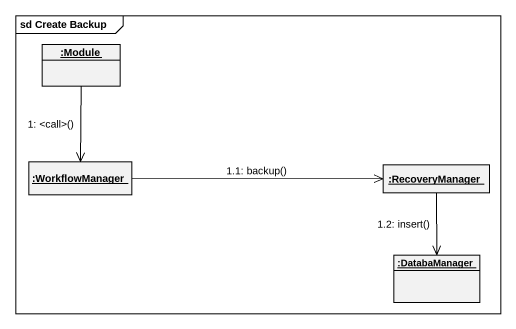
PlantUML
@startuml
mainframe sd Create Backup
hide circle
hide empty members
object ":Module" as Module
object ":WorkflowManager" as WorkflowManager
object ":RecoveryManager" as RecoveryManager
object ":DatabaManager" as DatabaManager
Module --> WorkflowManager : 1: <call>()
WorkflowManager -right-> RecoveryManager : 1.1: backup()
RecoveryManager --> DatabaManager : 1.2: insert()
@enduml
